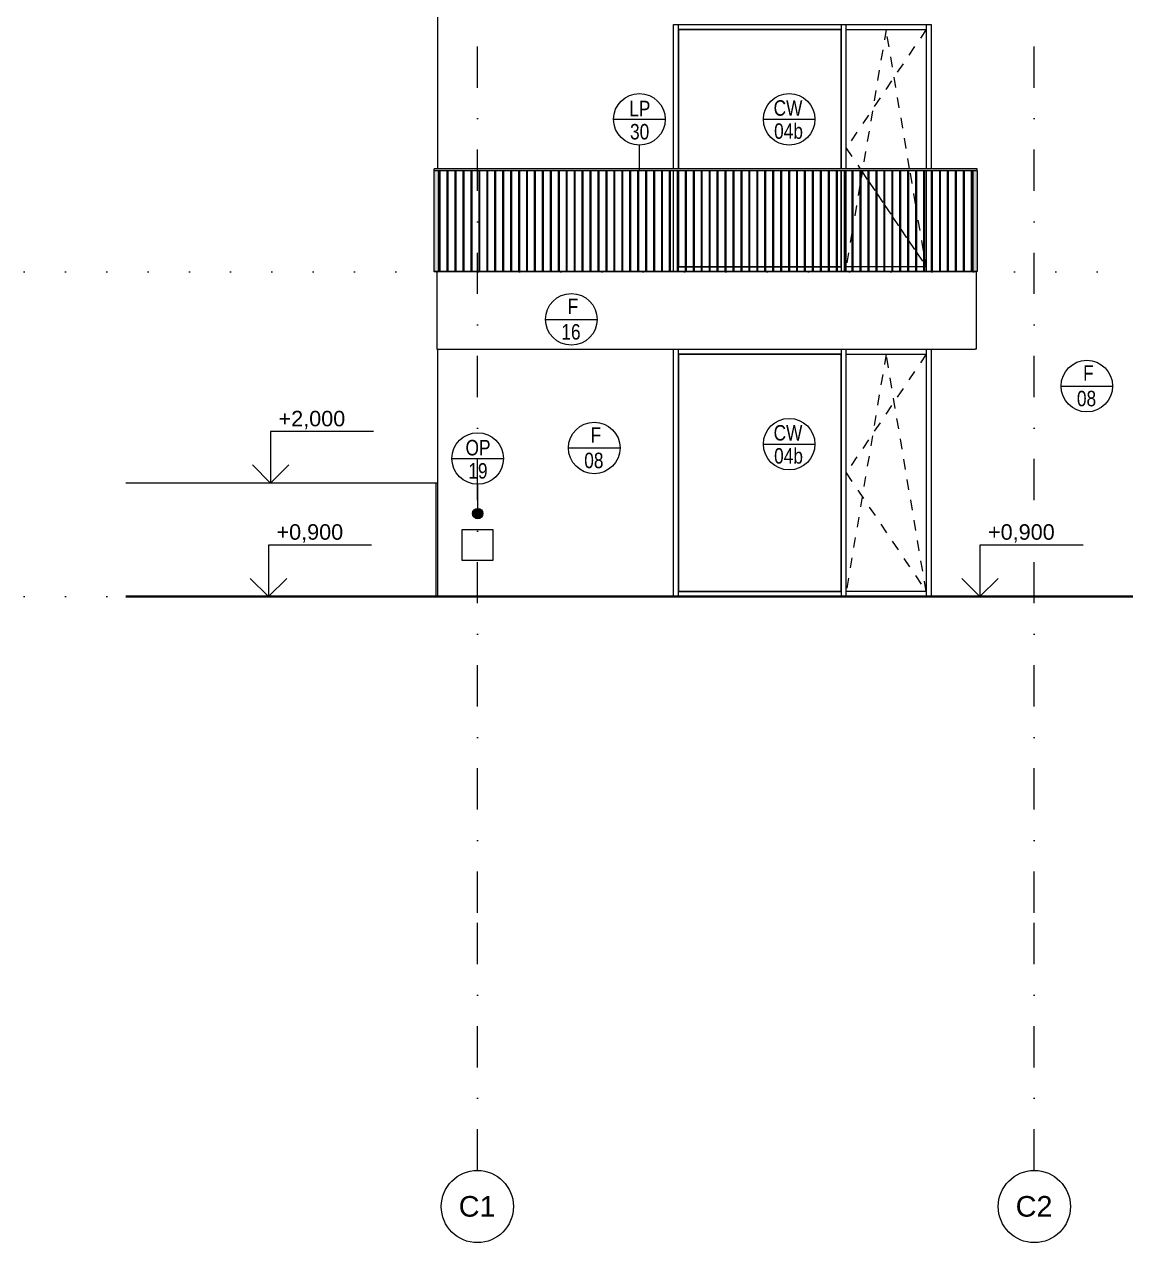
# Model space of a CAD drawing. Header units: millimetres. Extents: x -10647 to 220459, y -5491 to 72638.
# Drawn here: x 19531 to 30209, y -5365 to 6450 of the extents above; entities that cross this region are included whole.
import ezdxf

# ---------------------------------------------------------------- set-up
doc = ezdxf.new("R2010")
doc.units = ezdxf.units.MM
for name, pattern in [('HA_Dash_2mm-S1mm', [200, 100, -100]), ('HA_DashDot_10mm-S3mm', [1000, 400, -300, 0, -300]), ('HA_Dot-S4mm', [400, 0, -400])]:
    doc.linetypes.add(name, pattern=pattern)
for name, color, linetype, lineweight in [('A-DETL-____-THIN', 9, 'Continuous', 9), ('A-DETL-____-WIDE', 9, 'Continuous', 40), ('A-DOOR-____-OTLN', 9, 'Continuous', 9), ('A-FLOR-HRAL-IDEN', 9, 'Continuous', 9), ('A-FLOR-HRAL-OTLN', 9, 'Continuous', 9), ('A-FLOR-LEVL-OTLN', 9, 'Continuous', 9), ('A-GENM-____-IDEN', 9, 'Continuous', 9), ('A-GENM-____-OTLN', 9, 'Continuous', 9), ('A-GLAZ-CURT-OTLN', 9, 'Continuous', 5), ('A-GLAZ-CWMG-OTLN', 9, 'Continuous', 5), ('A-WALL-____-IDEN', 9, 'Continuous', 9), ('A-WALL-____-OTLN', 9, 'Continuous', 9), ('G-____-____-DIMS', 9, 'Continuous', 5), ('G-____-____-TEXT', 9, 'Continuous', 5), ('I-WALL-____-OTLN', 9, 'Continuous', 9), ('S-GRID-____-IDEN', 9, 'Continuous', 9), ('S-GRID-____-OTLN', 9, 'Continuous', 5)]:
    doc.layers.add(name, color=color, linetype=linetype, lineweight=lineweight)
doc.styles.add('Arial', font='arial.ttf', dxfattribs={"height": 200})
doc.styles.add('Arial_1', font='arial.ttf', dxfattribs={"height": 150})
doc.styles.add('Arial_2', font='arial.ttf', dxfattribs={"width": 0.8, "height": 150})

# ---------------------------------------------------------------- blocks, each defined once
blk = doc.blocks.new('Railing - 40 x12 mm-V23-C_pohled východní_DPS pohled')
at = {"layer": 'A-FLOR-HRAL-OTLN'}
blk.add_hatch(color=256, dxfattribs=at).paths.add_polyline_path([(28180, 4055), (28180, 5030), (28140, 5030), (28140, 4055)])
at = {"layer": 'A-FLOR-HRAL-OTLN', "color": 7}
for p, q in [((28140, 4055), (28140, 5030)), ((28180, 5030), (28180, 4055))]:
    blk.add_line(p, q, dxfattribs=at)
blk = doc.blocks.new('Railing - 40 x12 mm-1462728-C_pohled východní_DPS pohled')
at = {"layer": 'A-FLOR-HRAL-OTLN'}
blk.add_hatch(color=256, dxfattribs=at).paths.add_polyline_path([(41929, 4055), (41929, 5030), (41917, 5030), (41917, 4055)])
at = {"layer": 'A-FLOR-HRAL-OTLN', "color": 7}
for p, q in [((41929, 5030), (41917, 5030)), ((41917, 5030), (41917, 4055)), ((41929, 4055), (41929, 5030)), ((41917, 4055), (41929, 4055))]:
    blk.add_line(p, q, dxfattribs=at)
blk = doc.blocks.new('Railing - 40 x12 mm-V22-C_pohled východní_DPS pohled')
at = {"layer": 'A-FLOR-HRAL-OTLN'}
h = blk.add_hatch(color=256, dxfattribs=at)
h.paths.add_polyline_path([(29768, 4055), (29768, 5030), (29745, 5030), (29745, 4055)])
h.paths.add_polyline_path([(29780, 4055), (29785, 4055), (29785, 5030), (29780, 5030), (29780, 4066)])
at = {"layer": 'A-FLOR-HRAL-OTLN', "color": 7}
for p, q in [((29745, 4055), (29745, 5030)), ((29785, 5030), (29785, 4055))]:
    blk.add_line(p, q, dxfattribs=at)
blk = doc.blocks.new('Railing - Railing-1462566-C_pohled východní_DPS pohled')
at = {"layer": 'A-FLOR-HRAL-OTLN'}
blk.add_hatch(color=256, dxfattribs=at).paths.add_polyline_path([(25082, 4050), (28180, 4050), (28180, 4055), (22915, 4055), (22915, 4050), (24848, 4050)])
at = {"layer": 'A-FLOR-HRAL-OTLN', "color": 7}
for p, q in [((22915, 4050), (22915, 4055)), ((22915, 4055), (28180, 4055)), ((28180, 4050), (22915, 4050)), ((28180, 4050), (28180, 4055))]:
    blk.add_line(p, q, dxfattribs=at)
for name, p in [('Railing - 40 x12 mm-V22-C_pohled východní_DPS pohled', (-6830, 0)), ('Railing - 40 x12 mm-1462728-C_pohled východní_DPS pohled', (-18955, 0)), ('Railing - 40 x12 mm-1462728-C_pohled východní_DPS pohled', (-18878, 0)), ('Railing - 40 x12 mm-1462728-C_pohled východní_DPS pohled', (-18801, 0)), ('Railing - 40 x12 mm-1462728-C_pohled východní_DPS pohled', (-18724, 0)), ('Railing - 40 x12 mm-1462728-C_pohled východní_DPS pohled', (-18647, 0)), ('Railing - 40 x12 mm-1462728-C_pohled východní_DPS pohled', (-18570, 0)), ('Railing - 40 x12 mm-1462728-C_pohled východní_DPS pohled', (-18493, 0)), ('Railing - 40 x12 mm-1462728-C_pohled východní_DPS pohled', (-18416, 0)), ('Railing - 40 x12 mm-1462728-C_pohled východní_DPS pohled', (-18339, 0)), ('Railing - 40 x12 mm-1462728-C_pohled východní_DPS pohled', (-18262, 0)), ('Railing - 40 x12 mm-1462728-C_pohled východní_DPS pohled', (-18185, 0)), ('Railing - 40 x12 mm-1462728-C_pohled východní_DPS pohled', (-18108, 0)), ('Railing - 40 x12 mm-1462728-C_pohled východní_DPS pohled', (-18031, 0)), ('Railing - 40 x12 mm-1462728-C_pohled východní_DPS pohled', (-17954, 0)), ('Railing - 40 x12 mm-1462728-C_pohled východní_DPS pohled', (-17877, 0)), ('Railing - 40 x12 mm-1462728-C_pohled východní_DPS pohled', (-17800, 0)), ('Railing - 40 x12 mm-1462728-C_pohled východní_DPS pohled', (-17723, 0)), ('Railing - 40 x12 mm-1462728-C_pohled východní_DPS pohled', (-17646, 0)), ('Railing - 40 x12 mm-1462728-C_pohled východní_DPS pohled', (-17569, 0)), ('Railing - 40 x12 mm-1462728-C_pohled východní_DPS pohled', (-17492, 0)), ('Railing - 40 x12 mm-1462728-C_pohled východní_DPS pohled', (-17415, 0)), ('Railing - 40 x12 mm-1462728-C_pohled východní_DPS pohled', (-17338, 0)), ('Railing - 40 x12 mm-1462728-C_pohled východní_DPS pohled', (-17261, 0)), ('Railing - 40 x12 mm-1462728-C_pohled východní_DPS pohled', (-17184, 0)), ('Railing - 40 x12 mm-1462728-C_pohled východní_DPS pohled', (-17107, 0)), ('Railing - 40 x12 mm-1462728-C_pohled východní_DPS pohled', (-17030, 0)), ('Railing - 40 x12 mm-1462728-C_pohled východní_DPS pohled', (-16953, 0)), ('Railing - 40 x12 mm-1462728-C_pohled východní_DPS pohled', (-16876, 0)), ('Railing - 40 x12 mm-1462728-C_pohled východní_DPS pohled', (-16799, 0)), ('Railing - 40 x12 mm-1462728-C_pohled východní_DPS pohled', (-16722, 0)), ('Railing - 40 x12 mm-1462728-C_pohled východní_DPS pohled', (-16645, 0)), ('Railing - 40 x12 mm-1462728-C_pohled východní_DPS pohled', (-16568, 0)), ('Railing - 40 x12 mm-1462728-C_pohled východní_DPS pohled', (-16491, 0)), ('Railing - 40 x12 mm-1462728-C_pohled východní_DPS pohled', (-16414, 0)), ('Railing - 40 x12 mm-1462728-C_pohled východní_DPS pohled', (-16337, 0)), ('Railing - 40 x12 mm-1462728-C_pohled východní_DPS pohled', (-16260, 0)), ('Railing - 40 x12 mm-1462728-C_pohled východní_DPS pohled', (-16183, 0)), ('Railing - 40 x12 mm-1462728-C_pohled východní_DPS pohled', (-16106, 0)), ('Railing - 40 x12 mm-1462728-C_pohled východní_DPS pohled', (-16029, 0)), ('Railing - 40 x12 mm-1462728-C_pohled východní_DPS pohled', (-15952, 0)), ('Railing - 40 x12 mm-1462728-C_pohled východní_DPS pohled', (-15875, 0)), ('Railing - 40 x12 mm-1462728-C_pohled východní_DPS pohled', (-15798, 0)), ('Railing - 40 x12 mm-1462728-C_pohled východní_DPS pohled', (-15721, 0)), ('Railing - 40 x12 mm-1462728-C_pohled východní_DPS pohled', (-15644, 0)), ('Railing - 40 x12 mm-1462728-C_pohled východní_DPS pohled', (-15567, 0)), ('Railing - 40 x12 mm-1462728-C_pohled východní_DPS pohled', (-15490, 0)), ('Railing - 40 x12 mm-1462728-C_pohled východní_DPS pohled', (-15413, 0)), ('Railing - 40 x12 mm-1462728-C_pohled východní_DPS pohled', (-15336, 0)), ('Railing - 40 x12 mm-1462728-C_pohled východní_DPS pohled', (-15259, 0)), ('Railing - 40 x12 mm-1462728-C_pohled východní_DPS pohled', (-15182, 0)), ('Railing - 40 x12 mm-1462728-C_pohled východní_DPS pohled', (-15105, 0)), ('Railing - 40 x12 mm-1462728-C_pohled východní_DPS pohled', (-15028, 0)), ('Railing - 40 x12 mm-1462728-C_pohled východní_DPS pohled', (-14951, 0)), ('Railing - 40 x12 mm-1462728-C_pohled východní_DPS pohled', (-14874, 0)), ('Railing - 40 x12 mm-1462728-C_pohled východní_DPS pohled', (-14797, 0)), ('Railing - 40 x12 mm-1462728-C_pohled východní_DPS pohled', (-14720, 0)), ('Railing - 40 x12 mm-1462728-C_pohled východní_DPS pohled', (-14643, 0)), ('Railing - 40 x12 mm-1462728-C_pohled východní_DPS pohled', (-14566, 0)), ('Railing - 40 x12 mm-1462728-C_pohled východní_DPS pohled', (-14489, 0)), ('Railing - 40 x12 mm-1462728-C_pohled východní_DPS pohled', (-14412, 0)), ('Railing - 40 x12 mm-1462728-C_pohled východní_DPS pohled', (-14335, 0)), ('Railing - 40 x12 mm-1462728-C_pohled východní_DPS pohled', (-14258, 0)), ('Railing - 40 x12 mm-1462728-C_pohled východní_DPS pohled', (-14181, 0)), ('Railing - 40 x12 mm-1462728-C_pohled východní_DPS pohled', (-14104, 0)), ('Railing - 40 x12 mm-1462728-C_pohled východní_DPS pohled', (-14027, 0)), ('Railing - 40 x12 mm-1462728-C_pohled východní_DPS pohled', (-13950, 0)), ('Railing - 40 x12 mm-1462728-C_pohled východní_DPS pohled', (-13873, 0)), ('Railing - 40 x12 mm-1462728-C_pohled východní_DPS pohled', (-13796, 0)), ('Railing - 40 x12 mm-V23-C_pohled východní_DPS pohled', (0, 0))]:
    blk.add_blockref(name, p)
blk = doc.blocks.new('Top Rail Type - Top Rail_Internal_-1462590-C_pohled východní_DPS pohled')
at = {"layer": 'A-FLOR-HRAL-OTLN'}
blk.add_hatch(color=256, dxfattribs=at).paths.add_polyline_path([(25551, 5030), (28180, 5030), (28180, 5050), (22915, 5050), (22915, 5030), (25434, 5030)])
at = {"layer": 'A-FLOR-HRAL-OTLN', "color": 7}
for p, q in [((22915, 5030), (22915, 5050)), ((28180, 5050), (22915, 5050)), ((28180, 5030), (22915, 5030)), ((28180, 5030), (28180, 5050))]:
    blk.add_line(p, q, dxfattribs=at)
blk = doc.blocks.new('Systémový panel - Sklo-V39-C_pohled východní_DPS pohled')
at = {"layer": 'A-GLAZ-CURT-OTLN', "color": 250}
for p, q in [((26860, 6400), (25285, 6400)), ((25285, 6400), (25285, 5050)), ((26860, 5050), (26860, 6400)), ((25285, 5030), (25285, 4100)), ((26860, 4100), (26860, 5030)), ((25285, 4100), (25349, 4100)), ((25361, 4100), (25426, 4100)), ((25438, 4100), (25503, 4100)), ((25515, 4100), (25580, 4100)), ((25592, 4100), (25657, 4100)), ((25669, 4100), (25734, 4100)), ((25746, 4100), (25811, 4100)), ((25823, 4100), (25888, 4100)), ((25900, 4100), (25965, 4100)), ((25977, 4100), (26042, 4100)), ((26054, 4100), (26119, 4100)), ((26131, 4100), (26196, 4100)), ((26208, 4100), (26273, 4100)), ((26285, 4100), (26350, 4100)), ((26362, 4100), (26427, 4100)), ((26439, 4100), (26504, 4100)), ((26516, 4100), (26581, 4100)), ((26593, 4100), (26658, 4100)), ((26670, 4100), (26735, 4100)), ((26747, 4100), (26812, 4100)), ((26824, 4100), (26860, 4100))]:
    blk.add_line(p, q, dxfattribs=at)
blk = doc.blocks.new('Obdélníková příčel - 50x70mm EXT-1501122-C_pohled východní_DPS pohled')
at = {"layer": 'A-GLAZ-CWMG-OTLN', "color": 250}
for p, q in [((39575, 6400), (39575, 6450)), ((39575, 6400), (40350, 6400)), ((40350, 6450), (40350, 6400))]:
    blk.add_line(p, q, dxfattribs=at)
blk = doc.blocks.new('Obdélníková příčel - 50x70mm EXT-V40-C_pohled východní_DPS pohled')
at = {"layer": 'A-GLAZ-CWMG-OTLN', "color": 250}
for p, q in [((25285, 4055), (25285, 4100)), ((25349, 4100), (25285, 4100)), ((25426, 4100), (25361, 4100)), ((25503, 4100), (25438, 4100)), ((25580, 4100), (25515, 4100)), ((25657, 4100), (25592, 4100)), ((25734, 4100), (25669, 4100)), ((25811, 4100), (25746, 4100)), ((25888, 4100), (25823, 4100)), ((25965, 4100), (25900, 4100)), ((26042, 4100), (25977, 4100)), ((26119, 4100), (26054, 4100)), ((26196, 4100), (26131, 4100)), ((26273, 4100), (26208, 4100)), ((26350, 4100), (26285, 4100)), ((26427, 4100), (26362, 4100)), ((26504, 4100), (26439, 4100)), ((26581, 4100), (26516, 4100)), ((26658, 4100), (26593, 4100)), ((26735, 4100), (26670, 4100)), ((26812, 4100), (26747, 4100)), ((26860, 4100), (26824, 4100)), ((26860, 4100), (26860, 4055))]:
    blk.add_line(p, q, dxfattribs=at)
blk = doc.blocks.new('Obdélníková příčel - 50x70mm EXT-V32-C_pohled východní_DPS pohled')
at = {"layer": 'A-GLAZ-CWMG-OTLN', "color": 250}
for p, q in [((40350, 6450), (40350, 5050)), ((40350, 5030), (40350, 4055))]:
    blk.add_line(p, q, dxfattribs=at)
blk = doc.blocks.new('Obdélníková příčel - 50x70mm EXT-V33-C_pohled východní_DPS pohled')
at = {"layer": 'A-GLAZ-CWMG-OTLN', "color": 250}
for p, q in [((37950, 5050), (37950, 6450)), ((37950, 4055), (37950, 5030))]:
    blk.add_line(p, q, dxfattribs=at)
blk = doc.blocks.new('ABMV_CW_Single_Swing_Generic - Ex_Glass_SKLOPNE-V41-C_pohled východní_DPS pohled')
at = {"layer": 'A-DOOR-____-OTLN', "color": 250, "linetype": 'HA_Dash_2mm-S1mm', "lineweight": 5}
for p, q in [((27685, 6400), (26910, 5250)), ((27297, 6400), (27070, 5050)), ((27525, 5050), (27297, 6400)), ((26910, 5250), (27045, 5050)), ((27067, 5030), (27055, 4961)), ((27058, 5030), (27120, 4938)), ((27582, 4711), (27528, 5030)), ((27043, 4889), (26978, 4504)), ((27132, 4921), (27197, 4824)), ((27209, 4806), (27274, 4710)), ((27286, 4692), (27351, 4596)), ((27659, 4254), (27594, 4640)), ((27363, 4578), (27428, 4481)), ((26966, 4432), (26910, 4100)), ((27440, 4464), (27505, 4367)), ((27517, 4349), (27582, 4253)), ((27594, 4235), (27659, 4139)), ((27685, 4100), (27671, 4183)), ((27671, 4121), (27685, 4100))]:
    blk.add_line(p, q, dxfattribs=at)
blk = doc.blocks.new('Obdélníková příčel - 50x70mm EXT-1501124-C_pohled východní_DPS pohled')
at = {"layer": 'A-GLAZ-CWMG-OTLN', "color": 250}
for p, q in [((37950, 6400), (37950, 6450)), ((37950, 6400), (39525, 6400)), ((39525, 6450), (39525, 6400))]:
    blk.add_line(p, q, dxfattribs=at)
blk = doc.blocks.new('Obdélníková příčel - 50x70mm EXT-V42-C_pohled východní_DPS pohled')
at = {"layer": 'A-GLAZ-CWMG-OTLN', "color": 250}
for p, q in [((26910, 4055), (26910, 4100)), ((26966, 4100), (26910, 4100)), ((27043, 4100), (26978, 4100)), ((27120, 4100), (27055, 4100)), ((27197, 4100), (27132, 4100)), ((27274, 4100), (27209, 4100)), ((27351, 4100), (27286, 4100)), ((27428, 4100), (27363, 4100)), ((27505, 4100), (27440, 4100)), ((27582, 4100), (27517, 4100)), ((27659, 4100), (27594, 4100)), ((27685, 4100), (27671, 4100)), ((27685, 4100), (27685, 4055))]:
    blk.add_line(p, q, dxfattribs=at)
blk = doc.blocks.new('Obdélníková příčel - 50x70mm EXT-V34-C_pohled východní_DPS pohled')
at = {"layer": 'A-GLAZ-CWMG-OTLN', "color": 250}
for p, q in [((39525, 6450), (39525, 5050)), ((39575, 5050), (39575, 6450)), ((39525, 5030), (39525, 4055)), ((39575, 4055), (39575, 5030))]:
    blk.add_line(p, q, dxfattribs=at)
blk = doc.blocks.new('Systémový panel - Sklo-V43-C_pohled východní_DPS pohled')
at = {"layer": 'A-GLAZ-CURT-OTLN', "color": 250}
for p, q in [((39525, 3250), (37950, 3250)), ((37950, 3250), (37950, 950)), ((39525, 950), (39525, 3250)), ((37950, 950), (39525, 950))]:
    blk.add_line(p, q, dxfattribs=at)
blk = doc.blocks.new('Obdélníková příčel - 50x70mm EXT-V44-C_pohled východní_DPS pohled')
at = {"layer": 'A-GLAZ-CWMG-OTLN', "color": 250}
for p, q in [((37950, 900), (37950, 950)), ((39525, 950), (37950, 950)), ((39525, 950), (39525, 900))]:
    blk.add_line(p, q, dxfattribs=at)
blk = doc.blocks.new('Obdélníková příčel - 50x70mm EXT-V45-C_pohled východní_DPS pohled')
at = {"layer": 'A-GLAZ-CWMG-OTLN', "color": 250}
blk.add_line((40350, 3300), (40350, 900), dxfattribs=at)
blk = doc.blocks.new('Obdélníková příčel - 50x70mm EXT-V46-C_pohled východní_DPS pohled')
at = {"layer": 'A-GLAZ-CWMG-OTLN', "color": 250}
blk.add_line((37950, 900), (37950, 3300), dxfattribs=at)
blk = doc.blocks.new('ABMV_CW_Single_Swing_Generic - Ex_Glass_SKLOPNE-V47-C_pohled východní_DPS pohled')
at = {"layer": 'A-DOOR-____-OTLN', "color": 250, "linetype": 'HA_Dash_2mm-S1mm', "lineweight": 5}
for p, q in [((39962, 3250), (39575, 950)), ((40350, 3250), (39575, 2100)), ((40350, 950), (39962, 3250)), ((39575, 2100), (40350, 950))]:
    blk.add_line(p, q, dxfattribs=at)
blk = doc.blocks.new('Obdélníková příčel - 50x70mm EXT-V48-C_pohled východní_DPS pohled')
at = {"layer": 'A-GLAZ-CWMG-OTLN', "color": 250}
for p, q in [((39575, 900), (39575, 950)), ((40350, 950), (39575, 950)), ((40350, 950), (40350, 900))]:
    blk.add_line(p, q, dxfattribs=at)
blk = doc.blocks.new('Obdélníková příčel - 50x70mm EXT-V49-C_pohled východní_DPS pohled')
at = {"layer": 'A-GLAZ-CWMG-OTLN', "color": 250}
for p, q in [((39525, 3300), (39525, 900)), ((39575, 900), (39575, 3300))]:
    blk.add_line(p, q, dxfattribs=at)
blk = doc.blocks.new('TB_revizni dvirka 300x300 - TB_revizni dvirka 300x300-1843562-C_pohled východní_DPS pohled')
at = {"layer": 'A-GENM-____-OTLN', "color": 7}
for p, q in [((23185, 1550), (23485, 1550)), ((23185, 1250), (23185, 1550)), ((23485, 1550), (23485, 1250)), ((23485, 1250), (23185, 1250))]:
    blk.add_line(p, q, dxfattribs=at)
blk = doc.blocks.new('185-01_OBJEKT C_Central_rvt-2-C_pohled východní_DPS pohled')
at = {"layer": 'A-WALL-____-OTLN', "color": 7}
for p, q in [((22950, 5050), (22950, 7106)), ((25235, 5050), (25235, 6450)), ((25235, 6450), (27735, 6450)), ((27735, 6450), (27735, 5050)), ((25235, 4055), (25235, 5030)), ((27735, 5030), (27735, 4055)), ((22950, 900), (22950, 3300)), ((25235, 900), (25235, 3300)), ((27735, 3300), (27735, 900))]:
    blk.add_line(p, q, dxfattribs=at)
at = {"layer": 'I-WALL-____-OTLN', "color": 7}
for p, q in [((22940, 4050), (22940, 3300)), ((28170, 4050), (28170, 3300)), ((22940, 3300), (28160, 3300)), ((28170, 3300), (28160, 3300))]:
    blk.add_line(p, q, dxfattribs=at)
at = {"layer": 'A-DOOR-____-OTLN', "lineweight": 9}
for name, p in [('ABMV_CW_Single_Swing_Generic - Ex_Glass_SKLOPNE-V41-C_pohled východní_DPS pohled', (0, 0)), ('ABMV_CW_Single_Swing_Generic - Ex_Glass_SKLOPNE-V47-C_pohled východní_DPS pohled', (-12665, 0))]:
    blk.add_blockref(name, p, dxfattribs=at)
at = {"layer": 'A-FLOR-HRAL-OTLN', "lineweight": 9}
for name in ['Top Rail Type - Top Rail_Internal_-1462590-C_pohled východní_DPS pohled', 'Railing - Railing-1462566-C_pohled východní_DPS pohled']:
    blk.add_blockref(name, (0, 0), dxfattribs=at)
at = {"layer": 'A-GENM-____-OTLN', "lineweight": 9}
blk.add_blockref('TB_revizni dvirka 300x300 - TB_revizni dvirka 300x300-1843562-C_pohled východní_DPS pohled', (0, 0), dxfattribs=at)
at = {"layer": 'A-GLAZ-CURT-OTLN', "lineweight": 9}
for name, p in [('Systémový panel - Sklo-V39-C_pohled východní_DPS pohled', (0, 0)), ('Systémový panel - Sklo-V43-C_pohled východní_DPS pohled', (-12665, 0))]:
    blk.add_blockref(name, p, dxfattribs=at)
at = {"layer": 'A-GLAZ-CWMG-OTLN', "lineweight": 9}
for name, p in [('Obdélníková příčel - 50x70mm EXT-V33-C_pohled východní_DPS pohled', (-12665, 0)), ('Obdélníková příčel - 50x70mm EXT-1501124-C_pohled východní_DPS pohled', (-12665, 0)), ('Obdélníková příčel - 50x70mm EXT-V34-C_pohled východní_DPS pohled', (-12665, 0)), ('Obdélníková příčel - 50x70mm EXT-1501122-C_pohled východní_DPS pohled', (-12665, 0)), ('Obdélníková příčel - 50x70mm EXT-V32-C_pohled východní_DPS pohled', (-12665, 0)), ('Obdélníková příčel - 50x70mm EXT-V40-C_pohled východní_DPS pohled', (0, 0)), ('Obdélníková příčel - 50x70mm EXT-V42-C_pohled východní_DPS pohled', (0, 0)), ('Obdélníková příčel - 50x70mm EXT-V46-C_pohled východní_DPS pohled', (-12665, 0)), ('Obdélníková příčel - 50x70mm EXT-1501124-C_pohled východní_DPS pohled', (-12665, -3150)), ('Obdélníková příčel - 50x70mm EXT-V49-C_pohled východní_DPS pohled', (-12665, 0)), ('Obdélníková příčel - 50x70mm EXT-1501122-C_pohled východní_DPS pohled', (-12665, -3150)), ('Obdélníková příčel - 50x70mm EXT-V45-C_pohled východní_DPS pohled', (-12665, 0)), ('Obdélníková příčel - 50x70mm EXT-V44-C_pohled východní_DPS pohled', (-12665, 0)), ('Obdélníková příčel - 50x70mm EXT-V48-C_pohled východní_DPS pohled', (-12665, 0))]:
    blk.add_blockref(name, p, dxfattribs=at)
blk = doc.blocks.new('Grid - Radius 3_5mm-353793-C_pohled východní_DPS pohled')
at = {"layer": 'S-GRID-____-IDEN'}
blk.add_circle((23334, -5015), 350, dxfattribs=at)
blk = doc.blocks.new('Spot Elevations - Default-792506-C_pohled východní_DPS pohled')
at = {"layer": 'G-____-____-DIMS', "lineweight": 9}
for p, q in [((29207, 1400), (28207, 1400)), ((28207, 1400), (28207, 900)), ((28031, 1077), (28207, 900)), ((28207, 900), (28384, 1077))]:
    blk.add_line(p, q, dxfattribs=at)
blk = doc.blocks.new('HA_TAG_GM_Products1 - Generic-1835784-C_pohled východní_DPS pohled')
at = {"layer": 'A-GENM-____-IDEN'}
blk.add_line((23087, 2240), (23587, 2240), dxfattribs=at)
blk.add_circle((23337, 2240), 250, dxfattribs=at)
blk = doc.blocks.new('HA_TAG_cWA - Default-922888-C_pohled východní_DPS pohled')
at = {"layer": 'A-WALL-____-IDEN'}
blk.add_line((40449, 2623), (40949, 2623), dxfattribs=at)
blk.add_circle((40699, 2623), 250, dxfattribs=at)
blk = doc.blocks.new('HA_TAG_GM_Railings - Generic-2229991-C_pohled východní_DPS pohled')
at = {"layer": 'A-FLOR-HRAL-IDEN'}
blk.add_line((37702, 8729), (38202, 8729), dxfattribs=at)
blk.add_circle((37952, 8729), 250, dxfattribs=at)

msp = doc.modelspace()

# ---------------------------------------------------------------- hatches: boundary and pattern name
at = {"layer": 'A-GENM-____-IDEN'}
h = msp.add_hatch(color=256, dxfattribs=at)
edge = h.paths.add_edge_path()
edge.add_arc((23927, 1705), 50, 0, 360)

# ---------------------------------------------------------------- linework, layer by layer
at = {"layer": 'A-DETL-____-THIN'}
for p, q in [((24585, 3589), (25085, 3589)), ((29583, 2942), (30083, 2942)), ((24807, 2342), (25307, 2342))]:
    msp.add_line(p, q, dxfattribs=at)
for centre in [(24835, 3589), (29833, 2942), (25057, 2342)]:
    msp.add_circle(centre, 250, dxfattribs=at)
at = {"layer": 'A-DETL-____-WIDE'}
msp.add_line((47874, 900), (20516, 900), dxfattribs=at)
at = {"layer": 'A-FLOR-HRAL-IDEN'}
msp.add_line((25496, 5030), (25496, 5279), dxfattribs=at)
at = {"layer": 'A-FLOR-LEVL-OTLN', "linetype": 'HA_Dot-S4mm', "lineweight": 5}
for p, q in [((19531, 4050), (53077, 4050)), ((19531, 900), (53077, 900))]:
    msp.add_line(p, q, dxfattribs=at)
at = {"layer": 'A-GENM-____-IDEN'}
msp.add_line((23927, 1705), (23927, 1990), dxfattribs=at)
msp.add_circle((23927, 1705), 50, dxfattribs=at)
at = {"layer": 'A-WALL-____-OTLN'}
for p, q in [((23540, 2000), (20516, 2000)), ((23524, 900), (23524, 2000))]:
    msp.add_line(p, q, dxfattribs=at)
at = {"layer": 'S-GRID-____-OTLN', "linetype": 'HA_DashDot_10mm-S3mm', "lineweight": 9}
for p, q in [((23924, -2165), (23924, 14902)), ((29324, -2165), (29324, 14902)), ((23924, -4665), (23924, -2165)), ((29324, -4665), (29324, -2165))]:
    msp.add_line(p, q, dxfattribs=at)

# ---------------------------------------------------------------- block references
at = {"color": 10, "lineweight": 5}
msp.add_blockref('185-01_OBJEKT C_Central_rvt-2-C_pohled východní_DPS pohled', (590, 0), dxfattribs=at)
at = {"layer": 'A-FLOR-HRAL-IDEN'}
msp.add_blockref('HA_TAG_GM_Railings - Generic-2229991-C_pohled východní_DPS pohled', (-12457, -3200), dxfattribs=at)
at = {"layer": 'A-GENM-____-IDEN'}
msp.add_blockref('HA_TAG_GM_Products1 - Generic-1835784-C_pohled východní_DPS pohled', (590, 0), dxfattribs=at)
at = {"layer": 'A-WALL-____-IDEN'}
for p in [(-13752, 2906), (-13752, -244)]:
    msp.add_blockref('HA_TAG_cWA - Default-922888-C_pohled východní_DPS pohled', p, dxfattribs=at)
at = {"layer": 'G-____-____-DIMS', "lineweight": 9}
for p in [(-6289, 1100), (-6309, 0), (590, 0)]:
    msp.add_blockref('Spot Elevations - Default-792506-C_pohled východní_DPS pohled', p, dxfattribs=at)
at = {"layer": 'S-GRID-____-IDEN'}
for p in [(590, 0), (5990, 0)]:
    msp.add_blockref('Grid - Radius 3_5mm-353793-C_pohled východní_DPS pohled', p, dxfattribs=at)

# ---------------------------------------------------------------- texts
at = {"layer": 'A-FLOR-HRAL-IDEN', "lineweight": 5, "char_height": 150, "attachment_point": 1, "style": 'Arial_2'}
for s, insert, width in [('LP', (25396, 5709), 250.13), ('30', (25404, 5484), 230.89)]:
    msp.add_mtext(s, dxfattribs=dict(at, insert=insert, width=width))
at = {"layer": 'A-GENM-____-IDEN', "lineweight": 5, "char_height": 150, "attachment_point": 1, "style": 'Arial_2'}
for s, insert, width in [('OP', (23809, 2420), 295.02), ('19', (23836, 2195), 230.89)]:
    msp.add_mtext(s, dxfattribs=dict(at, insert=insert, width=width))
at = {"layer": 'A-WALL-____-IDEN', "lineweight": 5, "char_height": 150, "attachment_point": 1, "style": 'Arial_2'}
for s, insert, width in [('CW', (26796, 5714), 352.74), ('04b', (26801, 5490), 339.92), ('CW', (26796, 2564), 352.74), ('04b', (26801, 2340), 339.92)]:
    msp.add_mtext(s, dxfattribs=dict(at, insert=insert, width=width))
at = {"layer": 'G-____-____-TEXT', "color": 7, "lineweight": 9, "char_height": 150, "attachment_point": 1, "style": 'Arial_2'}
for s, insert, width in [('F', (24799, 3790), 128.27), ('16', (24738, 3543), 230.89), ('F', (29797, 3143), 128.27), ('08', (29737, 2896), 230.89), ('F', (25021, 2543), 128.27), ('08', (24960, 2296), 230.89)]:
    msp.add_mtext(s, dxfattribs=dict(at, insert=insert, width=width))
at = {"layer": 'S-GRID-____-IDEN', "lineweight": 5, "char_height": 200, "width": 440.93, "attachment_point": 1, "style": 'Arial'}
for s, insert in [('C1', (23743, -4913)), ('C2', (29143, -4913))]:
    msp.add_mtext(s, dxfattribs=dict(at, insert=insert))

# ---------------------------------------------------------------- next in the draw order: texts
at = {"layer": 'G-____-____-DIMS', "lineweight": 9, "char_height": 150, "width": 773.13, "attachment_point": 1, "line_spacing_factor": 0.941778, "style": 'Arial_1', "bg_fill": 3, "box_fill_scale": 1.25, "bg_fill_color": 256, "bg_fill_true_color": 13158600, "bg_fill_transparency": 0}
for s, insert in [('+2,000', (21996, 2702)), ('+0,900', (21976, 1602)), ('+0,900', (28875, 1602))]:
    msp.add_mtext(s, dxfattribs=dict(at, insert=insert))

doc.saveas('drawing.dxf')
